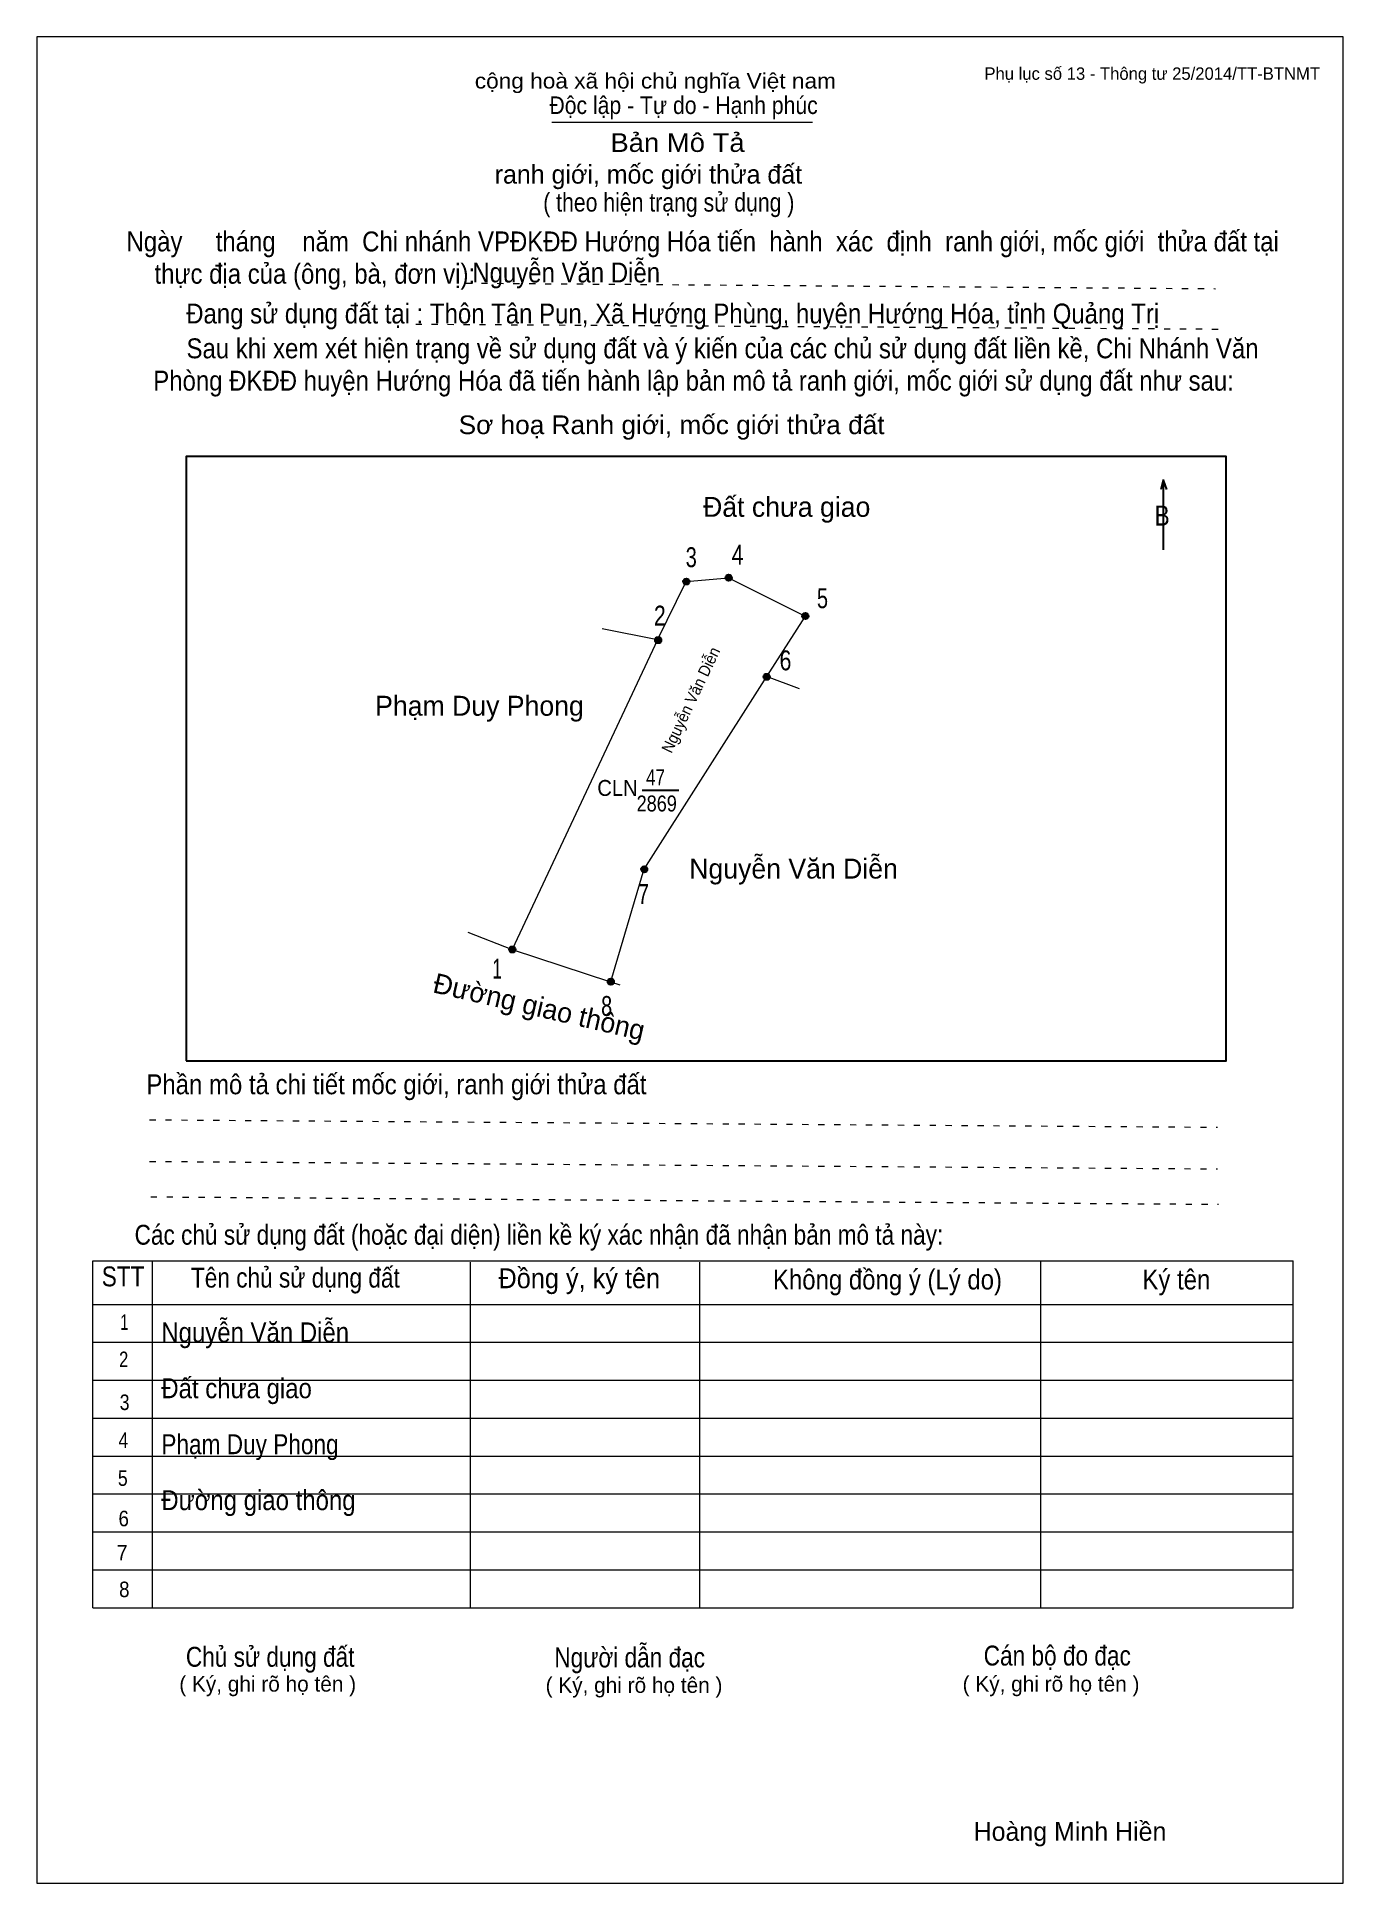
# Model space of a CAD drawing. Header units: centimetres. Extents: x 0 to 21, y 0 to 29.7.
import ezdxf
from ezdxf.enums import TextEntityAlignment as Align

# ---------------------------------------------------------------- set-up
doc = ezdxf.new("R2010")
doc.units = ezdxf.units.CM
doc.header["$LTSCALE"] = 0.13
doc.linetypes.add('DOTTED', pattern=[1.5, 0.3, -1.2])
for name, color, linetype, lineweight in [('1', 7, 'Continuous', 13), ('32', 7, 'Continuous', 25), ('33', 7, 'Continuous', 25), ('6', 7, 'Continuous', 13), ('62', 7, 'Continuous', 13)]:
    doc.layers.add(name, color=color, linetype=linetype, lineweight=lineweight)
for name, color, linetype in [('2', 7, 'Continuous'), ('34', 7, 'Continuous'), ('63', 7, 'Continuous')]:
    doc.layers.add(name, color=color, linetype=linetype)

msp = doc.modelspace()

# ---------------------------------------------------------------- hatches: boundary and pattern name
at = {"layer": '32'}
for points in [[(10.4925, 20.9383, 1), (10.3925, 20.9383, 1)], [(11.1714, 21, 1), (11.0714, 21, 1)], [(12.4057, 20.3828, 1), (12.3057, 20.3828, 1)], [(10.0377, 19.9953, 1), (9.9377, 19.9953, 1)], [(11.7842, 19.4059, 1), (11.6842, 19.4059, 1)], [(9.8136, 16.3095, 1), (9.7136, 16.3095, 1)], [(7.6943, 15.019, 1), (7.5943, 15.019, 1)], [(9.2773, 14.5, 1), (9.1773, 14.5, 1)]]:
    msp.add_hatch(color=256, dxfattribs=at).paths.add_polyline_path(points)

# ---------------------------------------------------------------- linework, layer by layer
at = {"layer": '1'}
msp.add_lwpolyline([(21, 0), (21, 29.7), (0, 29.7), (0, 0)], close=True, dxfattribs=at)
at = {"layer": '32'}
for centre in [(10.4425, 20.9383), (11.1214, 21), (12.3557, 20.3828), (9.9877, 19.9953), (11.7342, 19.4059), (9.7636, 16.3095), (7.6443, 15.019), (9.2273, 14.5)]:
    msp.add_circle(centre, 0.05, dxfattribs=at)
at = {"layer": '33'}
msp.add_line((9.73, 17.58), (10.32, 17.58), dxfattribs=at)
at = {"layer": '6'}
for p, q in [((9.98, 20), (7.64, 15.02)), ((9.98, 20), (9.09, 20.18)), ((12.26, 19.21), (11.73, 19.41))]:
    msp.add_line(p, q, dxfattribs=at)
for points in [[(9.98, 20), (10.44, 20.94), (11.12, 21), (12.35, 20.38), (11.73, 19.41)], [(11.73, 19.41), (9.76, 16.31), (9.22, 14.5)], [(6.93, 15.3), (7.64, 15.02), (9.22, 14.5), (9.37, 14.45)]]:
    msp.add_lwpolyline(points, dxfattribs=at)
at = {"layer": '62'}
for p, q in [((8.28, 28.33), (12.47, 28.33)), ((0.9, 10.01), (20.2, 10.01)), ((0.9, 4.43), (0.9, 10.01)), ((1.86, 4.43), (1.86, 10.01)), ((6.97, 4.43), (6.97, 9.99)), ((10.66, 4.43), (10.66, 9.99)), ((16.14, 4.43), (16.14, 10.01)), ((20.2, 4.43), (20.2, 10.01)), ((0.9, 9.31), (20.2, 9.31)), ((0.9, 8.7), (20.2, 8.7)), ((0.9, 8.09), (20.2, 8.09)), ((0.9, 7.48), (20.2, 7.48)), ((0.9, 6.87), (20.2, 6.87)), ((0.9, 6.26), (20.2, 6.26)), ((0.9, 5.65), (20.2, 5.65)), ((0.9, 5.04), (20.2, 5.04)), ((0.9, 4.43), (20.2, 4.43))]:
    msp.add_line(p, q, dxfattribs=at)
at = {"layer": '62', "linetype": 'DOTTED'}
for p, q in [((6.89, 25.74), (18.95, 25.65)), ((6.09, 25.08), (19.04, 25)), ((1.81, 12.28), (18.98, 12.16)), ((1.81, 11.61), (18.98, 11.49)), ((1.83, 11.04), (19, 10.92))]:
    msp.add_line(p, q, dxfattribs=at)
at = {"layer": '62', "lineweight": 25}
for p, q in [((18.11, 22.58), (18.11, 21.45)), ((18.11, 22.57), (18.07, 22.42)), ((18.11, 22.57), (18.16, 22.42))]:
    msp.add_line(p, q, dxfattribs=at)
msp.add_lwpolyline([(2.4, 13.23), (19.12, 13.23), (19.12, 22.95), (2.4, 22.95)], close=True, dxfattribs=at)

# ---------------------------------------------------------------- texts
at = {"layer": '2', "width": 0.95}
msp.add_text('Nguyễn Văn Diễn', height=0.1851, rotation=64.599, dxfattribs=at).set_placement((10.5966, 18.9953), align=Align.CENTER)
at = {"layer": '32'}
for s, width, p in [('3', 0.75, (10.52, 21.17)), ('4', 0.8, (11.265, 21.21)), ('5', 0.75, (12.63, 20.51)), ('2', 0.8, (10.015, 20.23)), ('6', 0.8, (12.035, 19.51)), ('7', 0.75, (9.75, 15.75)), ('1', 0.65, (7.4, 14.55)), ('8', 0.75, (9.16, 13.95))]:
    msp.add_text(s, height=0.32, dxfattribs=dict(at, width=width)).set_placement(p, align=Align.CENTER)
at = {"layer": '33'}
for s, p in [('Đất chưa giao', (12.055, 21.98)), ('Phạm Duy Phong', (7.115, 18.78)), ('Nguyễn Văn Diễn', (12.165, 16.16))]:
    msp.add_text(s, height=0.32, dxfattribs=at).set_placement(p, align=Align.CENTER)
for s, width, p in [('47', 0.8, (9.945, 17.66)), ('2869', 0.85, (9.965, 17.24))]:
    msp.add_text(s, height=0.256, dxfattribs=dict(at, width=width)).set_placement(p, align=Align.CENTER)
at = {"layer": '33', "width": 0.95}
msp.add_text('CLN', height=0.256, dxfattribs=at).set_placement((9.66, 17.49), align=Align.RIGHT)
at = {"layer": '33'}
msp.add_text('Đường giao thông', height=0.32, rotation=347.005, dxfattribs=at).set_placement((8.039, 13.9425), align=Align.CENTER)
at = {"layer": '34'}
for s, width, p in [('Nguyễn Văn Diễn', 0.9, (7, 25.75)), ('Nguyễn Văn Diễn', 0.9, (2, 8.7)), ('Đất chưa giao', 0.9, (2, 7.8)), ('Phạm Duy Phong', 0.85, (2, 6.9)), ('Đường giao thông', 0.9, (2, 6))]:
    msp.add_text(s, height=0.32, dxfattribs=dict(at, width=width)).set_placement(p)
at = {"layer": '62'}
for s, height, width, p in [('cộng hoà xã hội chủ nghĩa Việt nam', 0.2474, 1.1, (7.04, 28.87)), ('Độc lập - Tự do - Hạnh phúc', 0.2828, 0.9, (8.24, 28.46)), ('Bản Mô Tả', 0.3, 1.1, (9.22, 27.85)), ('( theo hiện trạng sử dụng )', 0.3, 0.85, (8.14, 26.89)), ('Ngày     tháng    năm  Chi nhánh VPĐKĐĐ Hướng Hóa tiến  hành  xác  định  ranh giới, mốc giới  thửa đất tại ', 0.32, 0.9, (1.44, 26.25)), ('thực địa của (ông, bà, đơn vị): ', 0.32, 0.9, (1.89, 25.73)), ('Đang sử dụng đất tại : Thôn Tân Pun, Xã Hướng Phùng, huyện Hướng Hóa, tỉnh Quảng Trị', 0.32, 0.9, (2.4, 25.09)), ('     Sau khi xem xét hiện trạng về sử dụng đất và ý kiến của các chủ sử dụng đất liền kề, Chi Nhánh Văn ', 0.32, 0.9, (1.87, 24.53)), ('Phòng ĐKĐĐ huyện Hướng Hóa đã tiến hành lập bản mô tả ranh giới, mốc giới sử dụng đất như sau:', 0.32, 0.9, (1.87, 24.01)), ('Sơ hoạ Ranh giới, mốc giới thửa đất', 0.3, 1.05, (6.78, 23.31)), ('B', 0.32, 0.85, (17.97, 21.84)), ('Phần mô tả chi tiết mốc giới, ranh giới thửa đất ', 0.32, 0.9, (1.76, 12.69)), ('Các chủ sử dụng đất (hoặc đại diện) liền kề ký xác nhận đã nhận bản mô tả này:', 0.32, 0.85, (1.57, 10.27))]:
    msp.add_text(s, height=height, dxfattribs=dict(at, width=width)).set_placement(p)
msp.add_text('ranh giới, mốc giới thửa đất', height=0.3, dxfattribs=at).set_placement((7.36, 27.34))
for s, height, width, p in [('STT', 0.32, 0.85, (1.385, 9.6)), ('Tên chủ sử dụng đất', 0.32, 0.85, (4.155, 9.58)), ('Đồng ý, ký tên', 0.32, 0.95, (8.72, 9.57)), ('Không đồng ý (Lý do)', 0.32, 0.9, (13.675, 9.55)), ('Ký tên', 0.32, 0.9, (18.32, 9.55)), ('1', 0.25, 0.7, (1.405, 8.9)), ('2', 0.25, 0.8, (1.395, 8.3)), ('3', 0.25, 0.85, (1.41, 7.61)), ('4', 0.25, 0.85, (1.39, 7)), ('5', 0.25, 0.85, (1.38, 6.39)), ('6', 0.25, 0.9, (1.395, 5.74)), ('7', 0.25, 0.95, (1.37, 5.19)), ('8', 0.25, 0.9, (1.405, 4.6)), ('Người dẫn đạc', 0.32, 0.85, (9.53, 3.47)), ('Chủ sử dụng đất', 0.32, 0.85, (3.75, 3.48)), ('Cán bộ đo đạc', 0.32, 0.85, (16.405, 3.5))]:
    msp.add_text(s, height=height, dxfattribs=dict(at, width=width)).set_placement(p, align=Align.CENTER)
for p in [(3.71, 3.08), (9.6, 3.06), (16.305, 3.08)]:
    msp.add_text('( Ký, ghi rõ họ tên )', height=0.25, dxfattribs=at).set_placement(p, align=Align.CENTER)
at = {"layer": '63'}
msp.add_text('Phụ lục số 13 - Thông tư 25/2014/TT-BTNMT', height=0.2, dxfattribs=at).set_placement((20.63, 29.01), align=Align.RIGHT)
msp.add_text('Hoàng Minh Hiền', height=0.3, dxfattribs=at).set_placement((16.61, 0.68), align=Align.CENTER)

doc.saveas('drawing.dxf')
